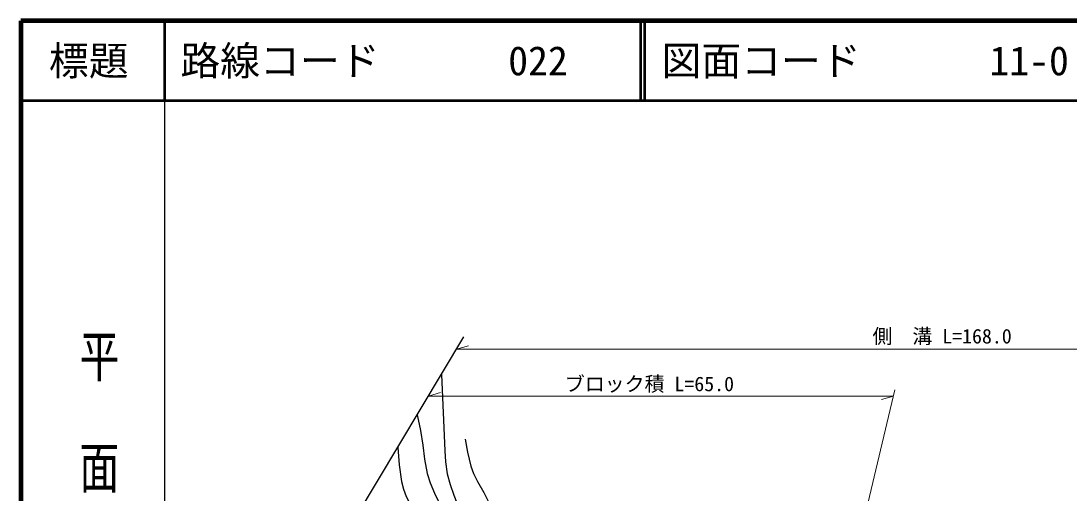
# Model space of a CAD drawing. Units: millimetres, scale not verified. Extents: x 40000 to 680000, y 20000 to 380000.
# Drawn here: x 40000 to 171519, y 320690 to 380000 of the extents above; entities that cross this region are included whole.
import ezdxf
from ezdxf.enums import TextEntityAlignment as Align

# ---------------------------------------------------------------- set-up
doc = ezdxf.new("R2010")
doc.units = ezdxf.units.MM
doc.header["$LTSCALE"] = 1000
for name, color, linetype, lineweight in [('M-BGD', 7, 'Continuous', 25), ('M-BMK-OTRS', 5, 'Continuous', 25), ('M-STR-HTXT', 7, 'Continuous', 13), ('M-TTL', 2, 'Continuous', 140), ('M-TTL-BAND', 7, 'Continuous', 25), ('M-TTL-LINE', 7, 'Continuous', 50)]:
    doc.layers.add(name, color=color, linetype=linetype, lineweight=lineweight)
doc.layers.add('M-TTL-TXT', color=7, linetype='Continuous')
doc.styles.add('@ＭＳ ゴシック', font='')
doc.styles.add('ＭＳ ゴシック', font='')
doc.styles.get('@ＭＳ ゴシック').set_extended_font_data('@MS Gothic')
doc.styles.get('ＭＳ ゴシック').set_extended_font_data('MS Gothic')

msp = doc.modelspace()

# ---------------------------------------------------------------- linework, layer by layer
at = {"layer": 'M-BGD'}
for points in [[(92757, 335590), (93198, 325994), (93288, 324593), (93495, 323099), (93843, 321745), (94300, 320416), (94983, 318700), (95776, 317007), (96166, 316243)], [(89730, 330527), (90149, 328570), (90440, 326727), (90653, 324939), (90989, 323127), (91355, 321987), (91893, 320690), (93588, 317145)], [(87280, 326429), (87466, 324238), (87763, 322130), (87995, 321195), (88336, 320254), (89113, 318711)], [(95752, 327444), (96038, 325844), (96466, 324088), (96796, 323152), (97280, 322140), (98091, 320767), (98814, 319340), (100154, 314848)]]:
    msp.add_lwpolyline(points, dxfattribs=at)
at = {"layer": 'M-BMK-OTRS'}
msp.add_line((79742, 313821), (95570, 340296), dxfattribs=at)
at = {"layer": 'M-STR-HTXT'}
for p, q in [((94665, 338783), (96165, 339203)), ((94665, 338783), (221201, 338783)), ((91138, 332883), (92638, 333303)), ((91138, 332883), (149471, 332883)), ((142761, 304448), (149651, 333647)), ((149471, 332883), (147971, 332463))]:
    msp.add_line(p, q, dxfattribs=at)
at = {"layer": 'M-TTL'}
for p, q in [((40000, 380000), (40000, 20000)), ((680000, 380000), (40000, 380000))]:
    msp.add_line(p, q, dxfattribs=at)
at = {"layer": 'M-TTL-BAND'}
msp.add_line((58000, 370000), (58000, 20000), dxfattribs=at)
at = {"layer": 'M-TTL-LINE'}
for p, q in [((58000, 380000), (58000, 370000)), ((117750, 380000), (117750, 370000)), ((118250, 380000), (118250, 370000)), ((40000, 370000), (680000, 370000))]:
    msp.add_line(p, q, dxfattribs=at)

# ---------------------------------------------------------------- texts
at = {"layer": 'M-STR-HTXT', "style": 'ＭＳ ゴシック'}
for s, p in [('側\u3000溝 L=168.0', (146855, 338930)), ('ブロック積 L=65.0', (108251, 332936))]:
    msp.add_text(s, height=1833, dxfattribs=at).set_placement(p, align=Align.BOTTOM_LEFT)
at = {"layer": 'M-TTL-BAND', "style": '@ＭＳ ゴシック', "width": 1.4}
msp.add_text('平  面  図', height=3666, rotation=270, dxfattribs=at).set_placement((49777, 306475), align=Align.MIDDLE_RIGHT)
at = {"layer": 'M-TTL-TXT', "style": 'ＭＳ ゴシック'}
msp.add_text('標題', height=3666, dxfattribs=at).set_placement((48500, 375000), align=Align.MIDDLE_CENTER)
for s, p in [('路線コード', (60000, 375000)), ('022', (101142, 375000)), ('図面コード', (120380, 375000)), ('11-0', (161521, 375000))]:
    msp.add_text(s, height=3666, dxfattribs=at).set_placement(p, align=Align.MIDDLE_LEFT)

doc.saveas('drawing.dxf')
